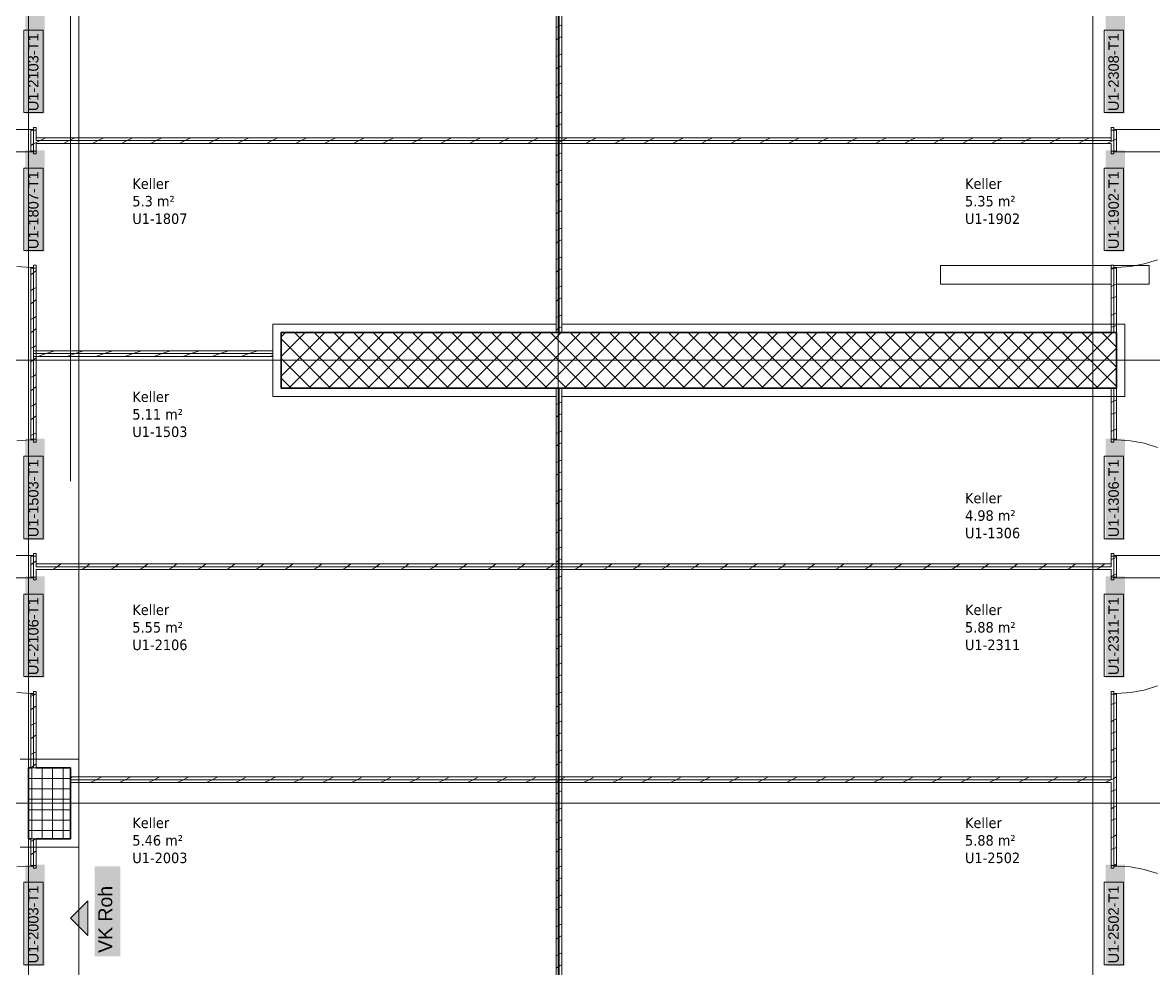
# Model space of a CAD drawing. Extents: x -882 to 613, y -179 to 707.
# Drawn here: x 134.3 to 296.8, y 16 to 151.8 of the extents above; entities that cross this region are included whole.
import ezdxf
from ezdxf.lldxf.tags import DXFTag

# ---------------------------------------------------------------- set-up
doc = ezdxf.new("R2010")
doc.units = 0
doc.layers.get('0').update_dxf_attribs({"lineweight": 13})
for name, color, linetype, lineweight in [('A-____-NOTE-TEXT', 7, 'Continuous', 9), ('A-AREA-____-IDEN', 7, 'Continuous', 5), ('A-DOOR-____-IDEN', 7, 'Continuous', 5), ('A-DOOR-FRAM-MCUT', 7, 'Continuous', 9), ('A-DOOR-OPNG-OTLN', 7, 'Continuous', 9), ('A-FLOR-____-OVHD', 7, 'Strichpunkt - Fein', 9), ('A-WALL-____-MCUT', 7, 'Continuous', 35), ('A-WALL-____-PATT', 7, 'Continuous', 35), ('A-WALL-FNSH-MCUT', 7, 'Continuous', 35), ('M-EQPM-____-OTLN', 7, 'Continuous', 9), ('S-COLS-____-MCUT', 7, 'Continuous', 35), ('S-COLS-____-OTLN', 7, 'Continuous', 9), ('S-GRID-____-OTLN', 7, 'Continuous', 5)]:
    doc.layers.add(name, color=color, linetype=linetype, lineweight=lineweight)
doc.styles.get("Standard").update_dxf_attribs({"font": 'arial.ttf'})
tags = doc.linetypes.add('_Rasterlinie_', pattern=[0.375, 0.2, -0.05, 0.075, -0.05]).pattern_tags.tags
tags[10:11] = [DXFTag(74, 4), DXFTag(75, 0), DXFTag(340, '0'), DXFTag(46, 1.0), DXFTag(50, 0.0), DXFTag(44, 0.0), DXFTag(45, 0.0)]
tags[8:9] = [DXFTag(74, 4), DXFTag(75, 0), DXFTag(340, '0'), DXFTag(46, 1.0), DXFTag(50, 0.0), DXFTag(44, 0.0), DXFTag(45, 0.0)]
tags[6:7] = [DXFTag(74, 4), DXFTag(75, 0), DXFTag(340, '0'), DXFTag(46, 1.0), DXFTag(50, 0.0), DXFTag(44, 0.0), DXFTag(45, 0.0)]
tags[4:5] = [DXFTag(74, 4), DXFTag(75, 0), DXFTag(340, '0'), DXFTag(46, 1.0), DXFTag(50, 0.0), DXFTag(44, 0.0), DXFTag(45, 0.0)]
tags = doc.linetypes.add('Strichpunkt - Fein', pattern=[0.2, 0.1, -0.05, 0, -0.05]).pattern_tags.tags
tags[10:11] = [DXFTag(74, 4), DXFTag(75, 0), DXFTag(340, '0'), DXFTag(46, 1.0), DXFTag(50, 0.0), DXFTag(44, 0.0), DXFTag(45, 0.0)]
tags[8:9] = [DXFTag(74, 4), DXFTag(75, 0), DXFTag(340, '0'), DXFTag(46, 1.0), DXFTag(50, 0.0), DXFTag(44, 0.0), DXFTag(45, 0.0)]
tags[6:7] = [DXFTag(74, 4), DXFTag(75, 0), DXFTag(340, '0'), DXFTag(46, 1.0), DXFTag(50, 0.0), DXFTag(44, 0.0), DXFTag(45, 0.0)]
tags[4:5] = [DXFTag(74, 4), DXFTag(75, 0), DXFTag(340, '0'), DXFTag(46, 1.0), DXFTag(50, 0.0), DXFTag(44, 0.0), DXFTag(45, 0.0)]

# ---------------------------------------------------------------- blocks, each defined once
blk = doc.blocks.new('Referenz-A0UJ2IESXE', base_point=(-902.38, -164.15))
at = {"layer": 'A-____-NOTE-TEXT', "color": 0, "linetype": 'Continuous', "lineweight": 5, "ltscale": 0.13}
for p, q in [((143.69, 25.69), (141.19, 23.19)), ((143.69, 20.69), (143.69, 25.69)), ((141.19, 23.19), (143.69, 20.69))]:
    blk.add_line(p, q, dxfattribs=at)
at = {"layer": 'A-____-NOTE-TEXT', "color": 7, "linetype": 'Continuous', "lineweight": 5, "ltscale": 0.13, "true_color": 0xffffff}
for points in [[(144.7, 17.69), (148.37, 17.69), (144.7, 30.63)], [(148.37, 17.69), (144.7, 30.63), (148.37, 30.63)]]:
    blk.add_solid(points, dxfattribs=at)
at = {"layer": 'A-____-NOTE-TEXT', "color": 0, "linetype": 'Continuous', "lineweight": 5, "ltscale": 0.13}
for points in [[(143.69, 23.19), (141.19, 23.19), (143.69, 25.69)], [(143.69, 20.69), (143.69, 23.19), (141.19, 23.19)], [(143.69, 23.19), (141.19, 23.19), (141.19, 23.19)], [(143.69, 23.19), (143.69, 23.19), (141.19, 23.19)]]:
    blk.add_solid(points, dxfattribs=at)
at = {"layer": 'A-DOOR-____-IDEN', "color": 0, "linetype": 'Continuous', "ltscale": 0.13}
for p, q in [((134.5, 138.85), (134.5, 150.69)), ((134.5, 150.69), (137.28, 150.69)), ((137.28, 150.69), (137.28, 138.85)), ((289.7, 138.85), (289.7, 150.69)), ((289.7, 150.69), (292.48, 150.69)), ((292.48, 150.69), (292.48, 138.85)), ((137.28, 138.85), (134.5, 138.85)), ((292.48, 138.85), (289.7, 138.85)), ((134.5, 119.05), (134.5, 130.89)), ((134.5, 130.89), (137.28, 130.89)), ((137.28, 130.89), (137.28, 119.05)), ((289.7, 119.05), (289.7, 130.89)), ((289.7, 130.89), (292.48, 130.89)), ((292.48, 130.89), (292.48, 119.05)), ((137.28, 119.05), (134.5, 119.05)), ((292.48, 119.05), (289.7, 119.05)), ((134.5, 77.67), (134.5, 89.51)), ((134.5, 89.51), (137.28, 89.51)), ((137.28, 89.51), (137.28, 77.67)), ((289.7, 77.67), (289.7, 89.51)), ((289.7, 89.51), (292.48, 89.51)), ((292.48, 89.51), (292.48, 77.67)), ((137.28, 77.67), (134.5, 77.67)), ((292.48, 77.67), (289.7, 77.67)), ((134.5, 57.87), (134.5, 69.71)), ((134.5, 69.71), (137.28, 69.71)), ((137.28, 69.71), (137.28, 57.87)), ((289.7, 57.87), (289.7, 69.71)), ((289.7, 69.71), (292.48, 69.71)), ((292.48, 69.71), (292.48, 57.87)), ((137.28, 57.87), (134.5, 57.87)), ((292.48, 57.87), (289.7, 57.87)), ((134.5, 16.49), (134.5, 28.33)), ((134.5, 28.33), (137.28, 28.33)), ((137.28, 28.33), (137.28, 16.49)), ((289.7, 16.49), (289.7, 28.33)), ((289.7, 28.33), (292.48, 28.33)), ((292.48, 28.33), (292.48, 16.49)), ((137.28, 16.49), (134.5, 16.49)), ((292.48, 16.49), (289.7, 16.49))]:
    blk.add_line(p, q, dxfattribs=at)
at = {"layer": 'A-DOOR-____-IDEN', "color": 7, "linetype": 'Continuous', "ltscale": 0.13, "true_color": 0xffffff}
for points in [[(134.74, 138.68), (137.5, 138.68), (134.74, 153.22)], [(137.5, 138.68), (134.74, 153.22), (137.5, 153.22)], [(289.94, 138.68), (292.7, 138.68), (289.94, 153.22)], [(292.7, 138.68), (289.94, 153.22), (292.7, 153.22)], [(134.74, 118.88), (137.5, 118.88), (134.74, 133.42)], [(137.5, 118.88), (134.74, 133.42), (137.5, 133.42)], [(289.94, 118.88), (292.7, 118.88), (289.94, 133.42)], [(292.7, 118.88), (289.94, 133.42), (292.7, 133.42)], [(134.74, 77.5), (137.5, 77.5), (134.74, 92.04)], [(137.5, 77.5), (134.74, 92.04), (137.5, 92.04)], [(289.94, 77.5), (292.7, 77.5), (289.94, 92.04)], [(292.7, 77.5), (289.94, 92.04), (292.7, 92.04)], [(134.74, 57.7), (137.5, 57.7), (134.74, 72.24)], [(137.5, 57.7), (134.74, 72.24), (137.5, 72.24)], [(289.94, 57.7), (292.7, 57.7), (289.94, 72.24)], [(292.7, 57.7), (289.94, 72.24), (292.7, 72.24)], [(134.74, 16.32), (137.5, 16.32), (134.74, 30.86)], [(137.5, 16.32), (134.74, 30.86), (137.5, 30.86)], [(289.94, 16.32), (292.7, 16.32), (289.94, 30.86)], [(292.7, 16.32), (289.94, 30.86), (292.7, 30.86)]]:
    blk.add_solid(points, dxfattribs=at)
at = {"layer": 'A-DOOR-FRAM-MCUT', "color": 0, "linetype": 'Continuous', "ltscale": 0.13}
for p, q in [((135.89, 136.73), (136.29, 136.73)), ((135.89, 136.43), (135.89, 136.73)), ((136.29, 136.73), (136.29, 136.33)), ((291.09, 136.73), (290.69, 136.73)), ((290.69, 136.73), (290.69, 136.33)), ((291.09, 136.43), (291.09, 136.73)), ((135.49, 136.43), (135.89, 136.43)), ((135.49, 136.33), (135.49, 136.43)), ((136.29, 136.33), (135.49, 136.33)), ((290.69, 136.33), (291.49, 136.33)), ((291.49, 136.43), (291.09, 136.43)), ((291.49, 136.33), (291.49, 136.43)), ((135.49, 133.33), (135.49, 133.23)), ((136.29, 133.33), (135.49, 133.33)), ((135.49, 133.23), (135.89, 133.23)), ((135.89, 133.23), (135.89, 132.93)), ((136.29, 132.93), (136.29, 133.33)), ((290.69, 133.33), (291.49, 133.33)), ((290.69, 132.93), (290.69, 133.33)), ((291.09, 133.23), (291.09, 132.93)), ((291.49, 133.23), (291.09, 133.23)), ((291.49, 133.33), (291.49, 133.23)), ((135.89, 132.93), (136.29, 132.93)), ((291.09, 132.93), (290.69, 132.93)), ((135.49, 116.63), (135.49, 116.53)), ((135.89, 116.63), (135.49, 116.63)), ((135.49, 116.53), (136.29, 116.53)), ((136.29, 116.93), (135.89, 116.93)), ((135.89, 116.93), (135.89, 116.63)), ((136.29, 116.53), (136.29, 116.93)), ((290.69, 116.93), (291.09, 116.93)), ((290.69, 116.53), (290.69, 116.93)), ((291.49, 116.53), (290.69, 116.53)), ((291.09, 116.93), (291.09, 116.63)), ((291.09, 116.63), (291.49, 116.63)), ((291.49, 116.63), (291.49, 116.53)), ((135.49, 91.95), (136.29, 91.95)), ((135.49, 91.85), (135.49, 91.95)), ((135.89, 91.85), (135.49, 91.85)), ((135.89, 91.55), (135.89, 91.85)), ((136.29, 91.55), (135.89, 91.55)), ((136.29, 91.95), (136.29, 91.55)), ((291.49, 91.95), (290.69, 91.95)), ((290.69, 91.95), (290.69, 91.55)), ((290.69, 91.55), (291.09, 91.55)), ((291.09, 91.55), (291.09, 91.85)), ((291.09, 91.85), (291.49, 91.85)), ((291.49, 91.85), (291.49, 91.95)), ((135.49, 75.25), (135.89, 75.25)), ((135.49, 75.15), (135.49, 75.25)), ((136.29, 75.15), (135.49, 75.15)), ((135.89, 75.55), (136.29, 75.55)), ((135.89, 75.25), (135.89, 75.55)), ((136.29, 75.55), (136.29, 75.15)), ((291.09, 75.55), (290.69, 75.55)), ((290.69, 75.55), (290.69, 75.15)), ((290.69, 75.15), (291.49, 75.15)), ((291.09, 75.25), (291.09, 75.55)), ((291.49, 75.25), (291.09, 75.25)), ((291.49, 75.15), (291.49, 75.25)), ((135.49, 72.15), (135.49, 72.05)), ((136.29, 72.15), (135.49, 72.15)), ((135.49, 72.05), (135.89, 72.05)), ((135.89, 72.05), (135.89, 71.75)), ((135.89, 71.75), (136.29, 71.75)), ((136.29, 71.75), (136.29, 72.15)), ((290.69, 72.15), (291.49, 72.15)), ((290.69, 71.75), (290.69, 72.15)), ((291.09, 71.75), (290.69, 71.75)), ((291.09, 72.05), (291.09, 71.75)), ((291.49, 72.05), (291.09, 72.05)), ((291.49, 72.15), (291.49, 72.05)), ((135.49, 55.45), (135.49, 55.35)), ((135.89, 55.45), (135.49, 55.45)), ((135.49, 55.35), (136.29, 55.35)), ((136.29, 55.75), (135.89, 55.75)), ((135.89, 55.75), (135.89, 55.45)), ((136.29, 55.35), (136.29, 55.75)), ((290.69, 55.75), (291.09, 55.75)), ((290.69, 55.35), (290.69, 55.75)), ((291.49, 55.35), (290.69, 55.35)), ((291.09, 55.75), (291.09, 55.45)), ((291.09, 55.45), (291.49, 55.45)), ((291.49, 55.45), (291.49, 55.35)), ((135.49, 30.76), (136.29, 30.76)), ((135.49, 30.66), (135.49, 30.76)), ((135.89, 30.66), (135.49, 30.66)), ((135.89, 30.36), (135.89, 30.66)), ((136.29, 30.36), (135.89, 30.36)), ((136.29, 30.76), (136.29, 30.36)), ((291.49, 30.76), (290.69, 30.76)), ((290.69, 30.76), (290.69, 30.36)), ((290.69, 30.36), (291.09, 30.36)), ((291.09, 30.36), (291.09, 30.66)), ((291.09, 30.66), (291.49, 30.66)), ((291.49, 30.66), (291.49, 30.76))]:
    blk.add_line(p, q, dxfattribs=at)
at = {"layer": 'A-DOOR-OPNG-OTLN', "color": 0, "linetype": 'Continuous', "ltscale": 0.13}
for p, q in [((135.49, 136.43), (118.89, 136.43)), ((291.49, 136.43), (308.09, 136.43)), ((135.49, 133.23), (118.89, 133.23)), ((291.49, 133.23), (308.09, 133.23)), ((293.49, 116.75), (295.46, 117.11)), ((295.46, 117.11), (297.37, 117.71)), ((133.49, 116.75), (135.49, 116.63)), ((291.49, 116.63), (293.49, 116.75)), ((135.49, 91.85), (133.49, 91.73)), ((293.49, 91.73), (291.49, 91.85)), ((295.46, 91.36), (293.49, 91.73)), ((297.37, 90.77), (295.46, 91.36)), ((135.49, 75.25), (118.89, 75.25)), ((291.49, 75.25), (308.09, 75.25)), ((135.49, 72.05), (118.89, 72.05)), ((291.49, 72.05), (308.09, 72.05)), ((133.49, 55.57), (135.49, 55.45)), ((291.49, 55.45), (293.49, 55.57)), ((293.49, 55.57), (295.46, 55.93)), ((295.46, 55.93), (297.37, 56.53)), ((135.49, 30.66), (133.49, 30.54)), ((293.49, 30.54), (291.49, 30.66)), ((295.46, 30.18), (293.49, 30.54)), ((297.37, 29.59), (295.46, 30.18))]:
    blk.add_line(p, q, dxfattribs=at)
at = {"layer": 'A-FLOR-____-OVHD', "color": 0, "linetype": 'Strichpunkt - Fein', "ltscale": 0.13}
for p, q in [((141.19, 85.94), (141.19, 421.39)), ((142.39, 402.49), (142.39, -77.61)), ((210.99, 108.49), (170.29, 108.49)), ((170.29, 108.49), (170.29, 98.09)), ((292.69, 108.49), (211.79, 108.49)), ((292.69, 98.09), (292.69, 108.49)), ((170.29, 98.09), (210.99, 98.09)), ((211.79, 98.09), (292.69, 98.09)), ((142.39, 45.99), (133.99, 45.99)), ((142.39, 33.39), (142.39, 45.99)), ((133.99, 33.39), (142.39, 33.39))]:
    blk.add_line(p, q, dxfattribs=at)
at = {"layer": 'A-WALL-____-MCUT', "color": 0, "linetype": 'Continuous', "lineweight": 9, "ltscale": 0.13}
for p, q in [((211.39, 107.29), (211.39, 256.89)), ((135.89, 133.33), (135.89, 136.33)), ((136.29, 135.23), (136.29, 134.83)), ((290.69, 134.83), (290.69, 135.23)), ((291.09, 133.33), (291.09, 136.33)), ((290.69, 134.83), (136.29, 134.83)), ((135.89, 91.95), (135.89, 116.53)), ((291.09, 107.29), (291.09, 116.53)), ((170.29, 104.24), (135.89, 104.24)), ((211.39, -78.81), (211.39, 99.29)), ((291.09, 91.95), (291.09, 99.29)), ((135.89, 72.15), (135.89, 75.15)), ((291.09, 72.15), (291.09, 75.15)), ((136.29, 74.05), (136.29, 73.65)), ((290.69, 73.65), (136.29, 73.65)), ((290.69, 73.65), (290.69, 74.05)), ((135.89, 44.79), (135.89, 55.35)), ((291.09, 30.76), (291.09, 55.35)), ((135.49, 44.79), (136.29, 44.79)), ((290.69, 43.06), (141.19, 43.06)), ((290.69, 43.06), (290.69, 43.46)), ((136.29, 34.59), (135.49, 34.59)), ((135.89, 30.76), (135.89, 34.59))]:
    blk.add_line(p, q, dxfattribs=at)
at = {"layer": 'A-WALL-____-MCUT', "color": 0, "linetype": 'Continuous', "ltscale": 0.35}
for p, q in [((291.49, 107.29), (171.49, 107.29)), ((171.49, 107.29), (171.49, 99.29)), ((291.49, 99.29), (291.49, 107.29)), ((171.49, 99.29), (291.49, 99.29))]:
    blk.add_line(p, q, dxfattribs=at)
at = {"layer": 'A-WALL-____-PATT', "color": 0, "linetype": 'Continuous', "lineweight": 9, "ltscale": 0.13}
for p, q in [((211.39, 151.27), (210.99, 151.07)), ((211.79, 151.47), (211.39, 151.27)), ((211.39, 149.58), (210.99, 149.28)), ((211.47, 149.64), (211.39, 149.58)), ((211.79, 149.75), (211.51, 149.65)), ((211.39, 147.1), (210.99, 146.9)), ((211.79, 147.3), (211.39, 147.1)), ((211.39, 145.41), (210.99, 145.11)), ((211.47, 145.47), (211.39, 145.41)), ((211.79, 145.58), (211.51, 145.49)), ((211.79, 143.14), (211.39, 142.94)), ((211.39, 142.94), (210.99, 142.74)), ((211.79, 141.42), (211.51, 141.32)), ((211.39, 141.25), (210.99, 140.95)), ((211.47, 141.31), (211.39, 141.25)), ((211.39, 138.77), (210.99, 138.57)), ((211.79, 138.97), (211.39, 138.77)), ((211.39, 137.08), (210.99, 136.78)), ((211.47, 137.14), (211.39, 137.08)), ((211.79, 137.25), (211.51, 137.16)), ((137.66, 135.23), (136.86, 134.83)), ((141.82, 135.23), (141.02, 134.83)), ((145.99, 135.23), (145.19, 134.83)), ((150.15, 135.23), (149.35, 134.83)), ((154.32, 135.23), (153.52, 134.83)), ((158.48, 135.23), (157.68, 134.83)), ((162.65, 135.23), (161.85, 134.83)), ((166.81, 135.23), (166.01, 134.83)), ((170.98, 135.23), (170.18, 134.83)), ((175.14, 135.23), (174.34, 134.83)), ((179.31, 135.23), (178.51, 134.83)), ((183.47, 135.23), (182.67, 134.83)), ((187.64, 135.23), (186.84, 134.83)), ((191.8, 135.23), (191, 134.83)), ((195.97, 135.23), (195.17, 134.83)), ((200.13, 135.23), (199.33, 134.83)), ((204.3, 135.23), (203.5, 134.83)), ((208.46, 135.23), (207.66, 134.83)), ((212.63, 135.23), (211.83, 134.83)), ((216.79, 135.23), (215.99, 134.83)), ((220.96, 135.23), (220.16, 134.83)), ((225.12, 135.23), (224.32, 134.83)), ((229.29, 135.23), (228.49, 134.83)), ((233.45, 135.23), (232.65, 134.83)), ((237.62, 135.23), (236.82, 134.83)), ((241.78, 135.23), (240.98, 134.83)), ((245.95, 135.23), (245.15, 134.83)), ((250.11, 135.23), (249.31, 134.83)), ((254.28, 135.23), (253.48, 134.83)), ((258.44, 135.23), (257.64, 134.83)), ((262.61, 135.23), (261.81, 134.83)), ((266.77, 135.23), (265.97, 134.83)), ((270.94, 135.23), (270.14, 134.83)), ((275.1, 135.23), (274.3, 134.83)), ((279.27, 135.23), (278.47, 134.83)), ((283.43, 135.23), (282.63, 134.83)), ((287.6, 135.23), (286.8, 134.83)), ((291.09, 134.89), (290.69, 134.69)), ((291.49, 135.09), (291.09, 134.89)), ((135.89, 134.34), (135.49, 134.14)), ((136.29, 134.54), (135.89, 134.34)), ((136.86, 134.83), (136.29, 134.54)), ((141.02, 134.83), (140.22, 134.43)), ((145.19, 134.83), (144.39, 134.43)), ((149.35, 134.83), (148.55, 134.43)), ((153.52, 134.83), (152.72, 134.43)), ((157.68, 134.83), (156.88, 134.43)), ((161.85, 134.83), (161.05, 134.43)), ((166.01, 134.83), (165.21, 134.43)), ((170.18, 134.83), (169.38, 134.43)), ((174.34, 134.83), (173.54, 134.43)), ((178.51, 134.83), (177.71, 134.43)), ((182.67, 134.83), (181.87, 134.43)), ((186.84, 134.83), (186.04, 134.43)), ((191, 134.83), (190.2, 134.43)), ((195.17, 134.83), (194.37, 134.43)), ((199.33, 134.83), (198.53, 134.43)), ((203.5, 134.83), (202.7, 134.43)), ((207.66, 134.83), (206.86, 134.43)), ((211.03, 134.43), (210.99, 134.41)), ((211.83, 134.83), (211.03, 134.43)), ((215.99, 134.83), (215.19, 134.43)), ((220.16, 134.83), (219.36, 134.43)), ((224.32, 134.83), (223.52, 134.43)), ((228.49, 134.83), (227.69, 134.43)), ((232.65, 134.83), (231.85, 134.43)), ((236.82, 134.83), (236.02, 134.43)), ((240.98, 134.83), (240.18, 134.43)), ((245.15, 134.83), (244.35, 134.43)), ((249.31, 134.83), (248.51, 134.43)), ((253.48, 134.83), (252.68, 134.43)), ((257.64, 134.83), (256.84, 134.43)), ((261.81, 134.83), (261.01, 134.43)), ((265.97, 134.83), (265.17, 134.43)), ((270.14, 134.83), (269.34, 134.43)), ((274.3, 134.83), (273.5, 134.43)), ((278.47, 134.83), (277.67, 134.43)), ((282.63, 134.83), (281.83, 134.43)), ((286.8, 134.83), (286, 134.43)), ((290.69, 134.69), (290.16, 134.43)), ((211.39, 132.92), (210.99, 132.62)), ((211.47, 132.98), (211.39, 132.92)), ((211.79, 133.09), (211.51, 132.99)), ((211.39, 130.44), (210.99, 130.24)), ((211.79, 130.64), (211.39, 130.44)), ((211.39, 128.75), (210.99, 128.45)), ((211.47, 128.81), (211.39, 128.75)), ((211.79, 128.92), (211.51, 128.83)), ((211.39, 126.28), (210.99, 126.08)), ((211.79, 126.48), (211.39, 126.28)), ((211.39, 124.59), (210.99, 124.29)), ((211.47, 124.65), (211.39, 124.59)), ((211.79, 124.76), (211.51, 124.67)), ((211.39, 122.11), (210.99, 121.91)), ((211.79, 122.31), (211.39, 122.11)), ((211.39, 120.42), (210.99, 120.12)), ((211.47, 120.48), (211.39, 120.42)), ((211.79, 120.59), (211.51, 120.5)), ((211.39, 117.95), (210.99, 117.75)), ((211.79, 118.15), (211.39, 117.95)), ((135.89, 115.86), (135.49, 115.56)), ((136.29, 116.16), (135.89, 115.86)), ((211.39, 116.26), (210.99, 115.96)), ((211.47, 116.32), (211.39, 116.26)), ((211.79, 116.43), (211.51, 116.34)), ((291.09, 116.48), (290.69, 116.35)), ((291.22, 116.53), (291.09, 116.48)), ((136.29, 113.72), (135.89, 113.52)), ((211.39, 113.78), (210.99, 113.58)), ((211.79, 113.98), (211.39, 113.78)), ((291.09, 114.07), (290.69, 113.87)), ((291.49, 114.27), (291.09, 114.07)), ((135.89, 113.52), (135.49, 113.32)), ((211.39, 112.09), (210.99, 111.79)), ((211.47, 112.16), (211.39, 112.09)), ((211.79, 112.26), (211.51, 112.17)), ((291.09, 112.32), (290.69, 112.19)), ((291.49, 112.45), (291.09, 112.32)), ((135.89, 111.69), (135.49, 111.39)), ((136.29, 111.99), (135.89, 111.69)), ((135.89, 109.35), (135.49, 109.15)), ((136.29, 109.55), (135.89, 109.35)), ((211.39, 109.62), (210.99, 109.42)), ((211.79, 109.82), (211.39, 109.62)), ((291.09, 109.9), (290.69, 109.7)), ((291.49, 110.1), (291.09, 109.9)), ((135.89, 107.53), (135.49, 107.23)), ((136.29, 107.83), (135.89, 107.53)), ((171.49, 106.66), (172.12, 107.29)), ((171.49, 103.83), (174.94, 107.29)), ((171.49, 101.01), (177.77, 107.29)), ((172.6, 99.29), (180.6, 107.29)), ((181.38, 99.29), (173.38, 107.29)), ((175.43, 99.29), (183.43, 107.29)), ((184.21, 99.29), (176.21, 107.29)), ((178.26, 99.29), (186.26, 107.29)), ((187.04, 99.29), (179.04, 107.29)), ((181.09, 99.29), (189.09, 107.29)), ((189.87, 99.29), (181.87, 107.29)), ((183.92, 99.29), (191.92, 107.29)), ((192.7, 99.29), (184.7, 107.29)), ((186.74, 99.29), (194.74, 107.29)), ((195.52, 99.29), (187.52, 107.29)), ((189.57, 99.29), (197.57, 107.29)), ((198.35, 99.29), (190.35, 107.29)), ((192.4, 99.29), (200.4, 107.29)), ((201.18, 99.29), (193.18, 107.29)), ((195.23, 99.29), (203.23, 107.29)), ((204.01, 99.29), (196.01, 107.29)), ((198.06, 99.29), (206.06, 107.29)), ((206.84, 99.29), (198.84, 107.29)), ((200.89, 99.29), (208.89, 107.29)), ((209.67, 99.29), (201.67, 107.29)), ((203.71, 99.29), (211.71, 107.29)), ((212.49, 99.29), (204.49, 107.29)), ((206.54, 99.29), (214.54, 107.29)), ((215.32, 99.29), (207.32, 107.29)), ((209.37, 99.29), (217.37, 107.29)), ((218.15, 99.29), (210.15, 107.29)), ((211.39, 107.93), (210.99, 107.63)), ((211.48, 107.99), (211.39, 107.93)), ((211.79, 108.1), (211.51, 108.01)), ((212.2, 99.29), (220.2, 107.29)), ((220.98, 99.29), (212.98, 107.29)), ((215.03, 99.29), (223.03, 107.29)), ((223.81, 99.29), (215.81, 107.29)), ((217.86, 99.29), (225.86, 107.29)), ((226.64, 99.29), (218.64, 107.29)), ((220.69, 99.29), (228.69, 107.29)), ((229.47, 99.29), (221.47, 107.29)), ((223.51, 99.29), (231.51, 107.29)), ((232.29, 99.29), (224.29, 107.29)), ((226.34, 99.29), (234.34, 107.29)), ((235.12, 99.29), (227.12, 107.29)), ((229.17, 99.29), (237.17, 107.29)), ((237.95, 99.29), (229.95, 107.29)), ((232, 99.29), (240, 107.29)), ((240.78, 99.29), (232.78, 107.29)), ((234.83, 99.29), (242.83, 107.29)), ((243.61, 99.29), (235.61, 107.29)), ((237.66, 99.29), (245.66, 107.29)), ((246.44, 99.29), (238.44, 107.29)), ((240.48, 99.29), (248.48, 107.29)), ((249.26, 99.29), (241.26, 107.29)), ((243.31, 99.29), (251.31, 107.29)), ((252.09, 99.29), (244.09, 107.29)), ((246.14, 99.29), (254.14, 107.29)), ((254.92, 99.29), (246.92, 107.29)), ((248.97, 99.29), (256.97, 107.29)), ((257.75, 99.29), (249.75, 107.29)), ((251.8, 99.29), (259.8, 107.29)), ((260.58, 99.29), (252.58, 107.29)), ((254.63, 99.29), (262.63, 107.29)), ((263.41, 99.29), (255.41, 107.29)), ((257.45, 99.29), (265.45, 107.29)), ((266.23, 99.29), (258.23, 107.29)), ((260.28, 99.29), (268.28, 107.29)), ((269.06, 99.29), (261.06, 107.29)), ((263.11, 99.29), (271.11, 107.29)), ((271.89, 99.29), (263.89, 107.29)), ((265.94, 99.29), (273.94, 107.29)), ((274.72, 99.29), (266.72, 107.29)), ((268.77, 99.29), (276.77, 107.29)), ((277.55, 99.29), (269.55, 107.29)), ((271.6, 99.29), (279.6, 107.29)), ((280.38, 99.29), (272.38, 107.29)), ((274.43, 99.29), (282.43, 107.29)), ((283.21, 99.29), (275.21, 107.29)), ((277.25, 99.29), (285.25, 107.29)), ((286.03, 99.29), (278.03, 107.29)), ((280.08, 99.29), (288.08, 107.29)), ((288.86, 99.29), (280.86, 107.29)), ((282.91, 99.29), (290.91, 107.29)), ((291.49, 99.5), (283.69, 107.29)), ((291.49, 102.32), (286.52, 107.29)), ((291.49, 105.15), (289.35, 107.29)), ((291.09, 108.15), (290.69, 108.02)), ((291.49, 108.29), (291.09, 108.15)), ((178.55, 99.29), (171.49, 106.36)), ((135.89, 105.19), (135.49, 104.99)), ((136.29, 105.39), (135.89, 105.19)), ((137.74, 104.24), (136.54, 103.84)), ((138.94, 104.64), (137.74, 104.24)), ((141.9, 104.24), (140.71, 103.84)), ((143.1, 104.64), (141.9, 104.24)), ((146.07, 104.24), (144.87, 103.84)), ((147.27, 104.64), (146.07, 104.24)), ((150.23, 104.24), (149.04, 103.84)), ((151.43, 104.64), (150.23, 104.24)), ((154.39, 104.24), (153.2, 103.84)), ((155.59, 104.64), (154.39, 104.24)), ((158.56, 104.24), (157.37, 103.84)), ((159.76, 104.64), (158.56, 104.24)), ((162.72, 104.24), (161.53, 103.84)), ((163.92, 104.64), (162.72, 104.24)), ((166.89, 104.24), (165.7, 103.84)), ((168.09, 104.64), (166.89, 104.24)), ((170.29, 103.98), (169.86, 103.84)), ((285.74, 99.29), (291.49, 105.04)), ((135.89, 103.36), (135.49, 103.06)), ((136.29, 103.66), (135.89, 103.36)), ((175.73, 99.29), (171.49, 103.53)), ((135.89, 101.02), (135.49, 100.82)), ((136.29, 101.22), (135.89, 101.02)), ((288.57, 99.29), (291.49, 102.21)), ((135.89, 99.2), (135.49, 98.9)), ((136.29, 99.5), (135.89, 99.2)), ((172.9, 99.29), (171.49, 100.7)), ((291.4, 99.29), (291.49, 99.38)), ((291.49, 97.61), (291.09, 97.41)), ((135.89, 96.86), (135.49, 96.66)), ((136.29, 97.06), (135.89, 96.86)), ((211.39, 97.12), (210.99, 96.92)), ((211.79, 97.32), (211.39, 97.12)), ((291.09, 97.41), (290.69, 97.21)), ((135.89, 95.03), (135.49, 94.73)), ((136.29, 95.33), (135.89, 95.03)), ((211.39, 95.43), (210.99, 95.13)), ((211.48, 95.5), (211.39, 95.43)), ((211.79, 95.6), (211.51, 95.51)), ((291.09, 95.66), (290.69, 95.53)), ((291.49, 95.79), (291.09, 95.66)), ((135.89, 92.69), (135.49, 92.49)), ((136.29, 92.89), (135.89, 92.69)), ((211.39, 92.96), (210.99, 92.76)), ((211.79, 93.16), (211.39, 92.96)), ((291.09, 93.24), (290.69, 93.04)), ((291.49, 93.44), (291.09, 93.24)), ((211.39, 91.27), (210.99, 90.97)), ((211.48, 91.33), (211.39, 91.27)), ((211.79, 91.44), (211.51, 91.35)), ((211.39, 88.79), (210.99, 88.59)), ((211.79, 88.99), (211.39, 88.79)), ((211.39, 87.1), (210.99, 86.8)), ((211.48, 87.17), (211.39, 87.1)), ((211.79, 87.27), (211.52, 87.18)), ((211.39, 84.63), (210.99, 84.43)), ((211.79, 84.83), (211.39, 84.63)), ((211.39, 82.94), (210.99, 82.64)), ((211.48, 83), (211.39, 82.94)), ((211.79, 83.11), (211.52, 83.02)), ((211.39, 80.46), (210.99, 80.26)), ((211.79, 80.66), (211.39, 80.46)), ((211.39, 78.77), (210.99, 78.47)), ((211.48, 78.84), (211.39, 78.77)), ((211.79, 78.94), (211.52, 78.85)), ((211.79, 76.5), (211.39, 76.3)), ((211.39, 76.3), (210.99, 76.1)), ((211.79, 74.78), (211.52, 74.69)), ((291.09, 74.84), (290.69, 74.7)), ((291.49, 74.97), (291.09, 74.84)), ((135.89, 74.21), (135.49, 73.91)), ((136.29, 74.51), (135.89, 74.21)), ((139.08, 73.47), (138.64, 73.25)), ((139.3, 73.65), (139, 73.42)), ((139.84, 74.05), (139.3, 73.65)), ((143.25, 73.47), (142.81, 73.25)), ((143.47, 73.65), (143.17, 73.42)), ((144, 74.05), (143.47, 73.65)), ((147.41, 73.47), (146.97, 73.25)), ((147.63, 73.65), (147.33, 73.42)), ((148.17, 74.05), (147.63, 73.65)), ((151.58, 73.47), (151.14, 73.25)), ((151.8, 73.65), (151.5, 73.42)), ((152.33, 74.05), (151.8, 73.65)), ((155.74, 73.47), (155.3, 73.25)), ((155.96, 73.65), (155.66, 73.42)), ((156.5, 74.05), (155.96, 73.65)), ((159.91, 73.47), (159.47, 73.25)), ((160.13, 73.65), (159.83, 73.42)), ((160.66, 74.05), (160.13, 73.65)), ((164.07, 73.47), (163.63, 73.25)), ((164.29, 73.65), (163.99, 73.42)), ((164.83, 74.05), (164.29, 73.65)), ((168.24, 73.47), (167.8, 73.25)), ((168.46, 73.65), (168.16, 73.42)), ((168.99, 74.05), (168.46, 73.65)), ((172.4, 73.47), (171.96, 73.25)), ((172.62, 73.65), (172.33, 73.42)), ((173.16, 74.05), (172.62, 73.65)), ((176.57, 73.47), (176.13, 73.25)), ((176.79, 73.65), (176.49, 73.42)), ((177.32, 74.05), (176.79, 73.65)), ((180.73, 73.47), (180.29, 73.25)), ((180.95, 73.65), (180.66, 73.42)), ((181.49, 74.05), (180.95, 73.65)), ((184.9, 73.47), (184.46, 73.25)), ((185.12, 73.65), (184.82, 73.42)), ((185.65, 74.05), (185.12, 73.65)), ((189.06, 73.47), (188.62, 73.25)), ((189.28, 73.65), (188.99, 73.42)), ((189.82, 74.05), (189.28, 73.65)), ((193.23, 73.47), (192.79, 73.25)), ((193.45, 73.65), (193.15, 73.42)), ((193.98, 74.05), (193.45, 73.65)), ((197.39, 73.47), (196.95, 73.25)), ((197.61, 73.65), (197.32, 73.42)), ((198.15, 74.05), (197.61, 73.65)), ((201.56, 73.47), (201.12, 73.25)), ((201.78, 73.65), (201.48, 73.42)), ((202.31, 74.05), (201.78, 73.65)), ((205.72, 73.47), (205.28, 73.25)), ((205.94, 73.65), (205.65, 73.42)), ((206.48, 74.05), (205.94, 73.65)), ((209.89, 73.47), (209.45, 73.25)), ((210.11, 73.65), (209.81, 73.42)), ((210.64, 74.05), (210.11, 73.65)), ((211.39, 74.61), (210.99, 74.31)), ((211.48, 74.67), (211.39, 74.61)), ((214.05, 73.47), (213.61, 73.25)), ((214.27, 73.65), (213.98, 73.42)), ((214.81, 74.05), (214.27, 73.65)), ((218.22, 73.47), (217.78, 73.25)), ((218.44, 73.65), (218.14, 73.42)), ((218.97, 74.05), (218.44, 73.65)), ((222.38, 73.47), (221.94, 73.25)), ((222.6, 73.65), (222.31, 73.43)), ((223.14, 74.05), (222.6, 73.65)), ((226.55, 73.47), (226.11, 73.25)), ((226.77, 73.65), (226.47, 73.43)), ((227.3, 74.05), (226.77, 73.65)), ((230.71, 73.47), (230.27, 73.25)), ((230.93, 73.65), (230.64, 73.43)), ((231.47, 74.05), (230.93, 73.65)), ((234.88, 73.47), (234.44, 73.25)), ((235.1, 73.65), (234.81, 73.43)), ((235.63, 74.05), (235.1, 73.65)), ((239.04, 73.47), (238.6, 73.25)), ((239.26, 73.65), (238.97, 73.43)), ((239.8, 74.05), (239.26, 73.65)), ((243.21, 73.47), (242.77, 73.25)), ((243.43, 73.65), (243.14, 73.43)), ((243.96, 74.05), (243.43, 73.65)), ((247.37, 73.47), (246.93, 73.25)), ((247.59, 73.65), (247.3, 73.43)), ((248.13, 74.05), (247.59, 73.65)), ((251.53, 73.47), (251.09, 73.25)), ((251.76, 73.65), (251.47, 73.43)), ((252.29, 74.05), (251.76, 73.65)), ((255.7, 73.47), (255.26, 73.25)), ((255.92, 73.65), (255.63, 73.43)), ((256.46, 74.05), (255.92, 73.65)), ((259.86, 73.47), (259.42, 73.25)), ((260.09, 73.65), (259.8, 73.43)), ((260.62, 74.05), (260.09, 73.65)), ((264.03, 73.47), (263.59, 73.25)), ((264.25, 73.65), (263.96, 73.43)), ((264.79, 74.05), (264.25, 73.65)), ((268.19, 73.47), (267.75, 73.25)), ((268.42, 73.65), (268.13, 73.43)), ((268.95, 74.05), (268.42, 73.65)), ((272.36, 73.47), (271.92, 73.25)), ((272.58, 73.65), (272.29, 73.43)), ((273.12, 74.05), (272.58, 73.65)), ((276.52, 73.47), (276.08, 73.25)), ((276.75, 73.65), (276.46, 73.43)), ((277.28, 74.05), (276.75, 73.65)), ((280.69, 73.47), (280.25, 73.25)), ((280.91, 73.65), (280.62, 73.43)), ((281.45, 74.05), (280.91, 73.65)), ((284.85, 73.47), (284.41, 73.25)), ((285.08, 73.65), (284.79, 73.43)), ((285.61, 74.05), (285.08, 73.65)), ((289.02, 73.47), (288.58, 73.25)), ((289.24, 73.65), (288.95, 73.43)), ((289.78, 74.05), (289.24, 73.65)), ((211.39, 72.14), (210.99, 71.94)), ((211.79, 72.34), (211.39, 72.14)), ((291.09, 72.42), (290.69, 72.22)), ((291.49, 72.62), (291.09, 72.42)), ((211.39, 70.44), (210.99, 70.14)), ((211.48, 70.51), (211.39, 70.44)), ((211.79, 70.62), (211.52, 70.52)), ((211.39, 67.97), (210.99, 67.77)), ((211.79, 68.17), (211.39, 67.97)), ((211.39, 66.28), (210.99, 65.98)), ((211.48, 66.34), (211.39, 66.28)), ((211.79, 66.45), (211.52, 66.36)), ((211.39, 63.81), (210.99, 63.61)), ((211.79, 64.01), (211.39, 63.81)), ((211.39, 62.11), (210.99, 61.81)), ((211.48, 62.18), (211.39, 62.11)), ((211.79, 62.29), (211.52, 62.2)), ((211.39, 59.64), (210.99, 59.44)), ((211.79, 59.84), (211.39, 59.64)), ((211.39, 57.95), (210.99, 57.65)), ((211.48, 58.02), (211.39, 57.95)), ((211.79, 58.12), (211.52, 58.03)), ((136.16, 55.35), (135.89, 55.21)), ((211.39, 55.48), (210.99, 55.28)), ((211.79, 55.68), (211.39, 55.48)), ((135.89, 55.21), (135.49, 55.01)), ((136.29, 53.68), (135.89, 53.38)), ((211.39, 53.78), (210.99, 53.48)), ((211.48, 53.85), (211.39, 53.78)), ((211.79, 53.96), (211.52, 53.87)), ((291.09, 54.01), (290.69, 53.88)), ((291.49, 54.15), (291.09, 54.01)), ((135.89, 53.38), (135.49, 53.08)), ((135.89, 51.04), (135.49, 50.84)), ((136.29, 51.24), (135.89, 51.04)), ((211.39, 51.31), (210.99, 51.11)), ((211.79, 51.51), (211.39, 51.31)), ((291.09, 51.59), (290.69, 51.39)), ((291.49, 51.79), (291.09, 51.59)), ((135.89, 49.22), (135.49, 48.92)), ((136.29, 49.52), (135.89, 49.22)), ((211.39, 49.62), (210.99, 49.32)), ((211.48, 49.69), (211.39, 49.62)), ((211.79, 49.79), (211.52, 49.7)), ((291.09, 49.85), (290.69, 49.72)), ((291.49, 49.98), (291.09, 49.85)), ((211.39, 47.15), (210.99, 46.95)), ((211.79, 47.35), (211.39, 47.15)), ((291.09, 47.43), (290.69, 47.23)), ((291.49, 47.63), (291.09, 47.43)), ((135.89, 46.88), (135.49, 46.68)), ((136.29, 47.08), (135.89, 46.88)), ((211.48, 45.52), (211.39, 45.45)), ((211.79, 45.63), (211.52, 45.54)), ((291.09, 45.68), (290.69, 45.55)), ((291.49, 45.82), (291.09, 45.68)), ((135.89, 45.05), (135.54, 44.79)), ((136.29, 45.35), (135.89, 45.05)), ((211.39, 45.45), (210.99, 45.15)), ((141.53, 43.46), (141.19, 43.28)), ((144.9, 43.06), (144.1, 42.66)), ((145.7, 43.46), (144.9, 43.06)), ((149.06, 43.06), (148.26, 42.66)), ((149.86, 43.46), (149.06, 43.06)), ((153.23, 43.06), (152.43, 42.66)), ((154.03, 43.46), (153.23, 43.06)), ((157.39, 43.06), (156.59, 42.66)), ((158.19, 43.46), (157.39, 43.06)), ((161.56, 43.06), (160.76, 42.66)), ((162.36, 43.46), (161.56, 43.06)), ((165.72, 43.06), (164.92, 42.66)), ((166.52, 43.46), (165.72, 43.06)), ((169.89, 43.06), (169.09, 42.66)), ((170.69, 43.46), (169.89, 43.06)), ((174.05, 43.06), (173.25, 42.66)), ((174.85, 43.46), (174.05, 43.06)), ((178.22, 43.06), (177.42, 42.66)), ((179.02, 43.46), (178.22, 43.06)), ((182.38, 43.06), (181.58, 42.66)), ((183.18, 43.46), (182.38, 43.06)), ((186.55, 43.06), (185.75, 42.66)), ((187.35, 43.46), (186.55, 43.06)), ((190.71, 43.06), (189.91, 42.66)), ((191.51, 43.46), (190.71, 43.06)), ((194.88, 43.06), (194.08, 42.66)), ((195.68, 43.46), (194.88, 43.06)), ((199.04, 43.06), (198.24, 42.66)), ((199.84, 43.46), (199.04, 43.06)), ((203.21, 43.06), (202.41, 42.66)), ((204.01, 43.46), (203.21, 43.06)), ((207.37, 43.06), (206.57, 42.66)), ((208.17, 43.46), (207.37, 43.06)), ((210.99, 42.78), (210.74, 42.66)), ((211.39, 42.98), (210.99, 42.78)), ((211.79, 43.18), (211.39, 42.98)), ((212.34, 43.46), (211.79, 43.18)), ((215.7, 43.06), (214.9, 42.66)), ((216.5, 43.46), (215.7, 43.06)), ((219.87, 43.06), (219.07, 42.66)), ((220.67, 43.46), (219.87, 43.06)), ((224.03, 43.06), (223.23, 42.66)), ((224.83, 43.46), (224.03, 43.06)), ((228.2, 43.06), (227.4, 42.66)), ((229, 43.46), (228.2, 43.06)), ((232.36, 43.06), (231.56, 42.66)), ((233.16, 43.46), (232.36, 43.06)), ((236.53, 43.06), (235.73, 42.66)), ((237.33, 43.46), (236.53, 43.06)), ((240.69, 43.06), (239.89, 42.66)), ((241.49, 43.46), (240.69, 43.06)), ((244.86, 43.06), (244.06, 42.66)), ((245.66, 43.46), (244.86, 43.06)), ((249.02, 43.06), (248.22, 42.66)), ((249.82, 43.46), (249.02, 43.06)), ((253.19, 43.06), (252.39, 42.66)), ((253.99, 43.46), (253.19, 43.06)), ((257.35, 43.06), (256.55, 42.66)), ((258.15, 43.46), (257.35, 43.06)), ((261.52, 43.06), (260.72, 42.66)), ((262.32, 43.46), (261.52, 43.06)), ((265.68, 43.06), (264.88, 42.66)), ((266.48, 43.46), (265.68, 43.06)), ((269.85, 43.06), (269.05, 42.66)), ((270.65, 43.46), (269.85, 43.06)), ((274.01, 43.06), (273.21, 42.66)), ((274.81, 43.46), (274.01, 43.06)), ((278.18, 43.06), (277.38, 42.66)), ((278.98, 43.46), (278.18, 43.06)), ((282.34, 43.06), (281.54, 42.66)), ((283.14, 43.46), (282.34, 43.06)), ((286.51, 43.06), (285.71, 42.66)), ((287.31, 43.46), (286.51, 43.06)), ((290.67, 43.06), (289.87, 42.66)), ((290.69, 43.06), (290.67, 43.06)), ((291.09, 43.26), (290.69, 43.06)), ((291.49, 43.46), (291.09, 43.26)), ((211.39, 41.29), (210.99, 40.99)), ((211.48, 41.36), (211.39, 41.29)), ((211.79, 41.46), (211.52, 41.37)), ((291.09, 41.52), (290.69, 41.39)), ((291.49, 41.65), (291.09, 41.52)), ((211.79, 39.02), (211.39, 38.82)), ((291.09, 39.1), (290.69, 38.9)), ((291.49, 39.3), (291.09, 39.1)), ((211.39, 38.82), (210.99, 38.62)), ((291.49, 37.49), (291.09, 37.35)), ((211.39, 37.12), (210.99, 36.82)), ((211.48, 37.19), (211.39, 37.12)), ((211.79, 37.3), (211.52, 37.21)), ((291.09, 37.35), (290.69, 37.22)), ((135.89, 34.39), (135.49, 34.19)), ((136.29, 34.59), (135.89, 34.39)), ((211.39, 34.65), (210.99, 34.45)), ((211.79, 34.85), (211.39, 34.65)), ((291.09, 34.93), (290.69, 34.73)), ((291.49, 35.13), (291.09, 34.93)), ((135.89, 32.56), (135.49, 32.26)), ((136.29, 32.86), (135.89, 32.56)), ((211.39, 32.96), (210.99, 32.66)), ((211.48, 33.03), (211.39, 32.96)), ((211.79, 33.13), (211.52, 33.04)), ((291.09, 33.19), (290.69, 33.06)), ((291.49, 33.32), (291.09, 33.19)), ((291.49, 30.97), (291.09, 30.77)), ((211.39, 30.49), (210.99, 30.29)), ((211.79, 30.69), (211.39, 30.49)), ((291.09, 30.77), (291.08, 30.76)), ((211.39, 28.79), (210.99, 28.49)), ((211.48, 28.86), (211.39, 28.79)), ((211.79, 28.97), (211.52, 28.88)), ((211.39, 26.32), (210.99, 26.12)), ((211.79, 26.52), (211.39, 26.32)), ((211.39, 24.63), (210.99, 24.33)), ((211.48, 24.7), (211.39, 24.63)), ((211.79, 24.8), (211.52, 24.71)), ((211.39, 22.16), (210.99, 21.96)), ((211.79, 22.36), (211.39, 22.16)), ((211.39, 20.46), (210.99, 20.16)), ((211.49, 20.53), (211.39, 20.46)), ((211.79, 20.64), (211.52, 20.55)), ((211.39, 17.99), (210.99, 17.79)), ((211.79, 18.19), (211.39, 17.99)), ((211.39, 16.3), (210.99, 16)), ((211.49, 16.37), (211.39, 16.3)), ((211.79, 16.47), (211.52, 16.38))]:
    blk.add_line(p, q, dxfattribs=at)
at = {"layer": 'A-WALL-FNSH-MCUT', "color": 0, "linetype": 'Continuous', "lineweight": 9, "ltscale": 0.13}
for p, q in [((210.99, 256.89), (210.99, 107.29)), ((211.79, 107.29), (211.79, 256.89)), ((135.49, 136.33), (135.49, 133.33)), ((136.29, 136.33), (135.49, 136.33)), ((136.29, 135.23), (136.29, 136.33)), ((290.69, 135.23), (136.29, 135.23)), ((290.69, 136.33), (290.69, 135.23)), ((291.49, 136.33), (290.69, 136.33)), ((291.49, 133.33), (291.49, 136.33)), ((135.49, 133.33), (136.29, 133.33)), ((136.29, 133.33), (136.29, 134.43)), ((136.29, 134.43), (290.69, 134.43)), ((290.69, 134.43), (290.69, 133.33)), ((290.69, 133.33), (291.49, 133.33)), ((135.49, 116.53), (135.49, 91.95)), ((136.29, 116.53), (135.49, 116.53)), ((136.29, 91.95), (136.29, 116.53)), ((290.69, 116.53), (290.69, 107.29)), ((291.49, 116.53), (290.69, 116.53)), ((291.49, 107.29), (291.49, 116.53)), ((170.29, 104.64), (135.89, 104.64)), ((170.29, 103.84), (170.29, 104.64)), ((135.89, 103.84), (170.29, 103.84)), ((210.99, 99.29), (210.99, -78.81)), ((211.79, -78.81), (211.79, 99.29)), ((290.69, 99.29), (290.69, 91.95)), ((291.49, 91.95), (291.49, 99.29)), ((135.49, 91.95), (136.29, 91.95)), ((290.69, 91.95), (291.49, 91.95)), ((135.49, 75.15), (135.49, 72.15)), ((136.29, 75.15), (135.49, 75.15)), ((136.29, 74.05), (136.29, 75.15)), ((290.69, 75.15), (290.69, 74.05)), ((291.49, 75.15), (290.69, 75.15)), ((291.49, 72.15), (291.49, 75.15)), ((290.69, 74.05), (136.29, 74.05)), ((136.29, 72.15), (136.29, 73.25)), ((136.29, 73.25), (290.69, 73.25)), ((290.69, 73.25), (290.69, 72.15)), ((135.49, 72.15), (136.29, 72.15)), ((290.69, 72.15), (291.49, 72.15)), ((135.49, 55.35), (135.49, 44.79)), ((136.29, 55.35), (135.49, 55.35)), ((136.29, 44.79), (136.29, 55.35)), ((290.69, 55.35), (290.69, 43.46)), ((291.49, 55.35), (290.69, 55.35)), ((291.49, 30.76), (291.49, 55.35)), ((290.69, 43.46), (141.19, 43.46)), ((141.19, 43.46), (141.19, 42.66)), ((141.19, 42.66), (290.69, 42.66)), ((290.69, 42.66), (290.69, 30.76)), ((135.49, 34.59), (135.49, 30.76)), ((136.29, 30.76), (136.29, 34.59)), ((135.49, 30.76), (136.29, 30.76)), ((290.69, 30.76), (291.49, 30.76))]:
    blk.add_line(p, q, dxfattribs=at)
at = {"layer": 'M-EQPM-____-OTLN', "color": 0, "linetype": 'Continuous', "ltscale": 0.13}
for p, q in [((290.69, 116.89), (266.18, 116.89)), ((266.18, 116.89), (266.18, 114.19)), ((296.18, 116.89), (291.09, 116.89)), ((296.18, 114.19), (296.18, 116.89)), ((266.18, 114.19), (290.69, 114.19)), ((291.49, 114.19), (296.18, 114.19))]:
    blk.add_line(p, q, dxfattribs=at)
at = {"layer": 'S-COLS-____-MCUT', "color": 0, "linetype": 'Continuous', "ltscale": 0.35}
for p, q in [((135.49, 44.79), (135.19, 44.79)), ((135.19, 44.79), (135.19, 34.59)), ((141.19, 44.79), (136.29, 44.79)), ((141.19, 34.59), (141.19, 44.79)), ((135.19, 34.59), (135.49, 34.59)), ((136.29, 34.59), (141.19, 34.59))]:
    blk.add_line(p, q, dxfattribs=at)
at = {"layer": 'S-COLS-____-OTLN', "color": 0, "linetype": 'Continuous', "ltscale": 0.13}
for p, q in [((135.19, 44.76), (141.19, 44.76)), ((135.89, 44.79), (135.49, 44.79)), ((135.65, 34.59), (135.65, 44.79)), ((136.29, 44.79), (135.89, 44.79)), ((137.15, 34.59), (137.15, 44.79)), ((138.65, 34.59), (138.65, 44.79)), ((140.15, 34.59), (140.15, 44.79)), ((135.19, 43.26), (141.19, 43.26)), ((135.19, 41.76), (141.19, 41.76)), ((135.19, 40.26), (141.19, 40.26)), ((135.19, 38.76), (141.19, 38.76)), ((135.19, 37.26), (141.19, 37.26)), ((135.19, 35.76), (141.19, 35.76)), ((135.49, 34.59), (135.89, 34.59)), ((135.89, 34.59), (136.29, 34.59))]:
    blk.add_line(p, q, dxfattribs=at)
at = {"layer": 'S-GRID-____-OTLN', "color": 0, "linetype": '_Rasterlinie_', "ltscale": 0.13}
for p, q in [((135.19, -116.81), (135.19, 660.29)), ((211.29, -116.81), (211.29, 660.29)), ((288.09, -116.81), (288.09, 660.29)), ((73.49, 103.29), (391.8, 103.29)), ((75.06, 39.69), (391.8, 39.69))]:
    blk.add_line(p, q, dxfattribs=at)
at = {"layer": 'A-____-NOTE-TEXT', "color": 0, "linetype": 'Continuous', "lineweight": 5, "ltscale": 0.13, "insert": (145.2, 18.19), "char_height": 2, "attachment_point": 1, "rotation": 90}
blk.add_mtext('{\\fArial;VK Roh}', dxfattribs=at)
at = {"layer": 'A-AREA-____-IDEN', "color": 0, "linetype": 'Continuous', "ltscale": 0.13, "char_height": 1.5, "attachment_point": 1}
for s, insert in [('{\\W0.9;\\fVerdana;Keller}', (150.1, 129.39)), ('{\\W0.9;\\fVerdana;Keller}', (269.72, 129.39)), ('{\\W0.9;\\fVerdana;5.3 m²}', (150.1, 126.88)), ('{\\W0.9;\\fVerdana;5.35 m²}', (269.72, 126.88)), ('{\\W0.9;\\fVerdana;U1-1807}', (150.1, 124.36)), ('{\\W0.9;\\fVerdana;U1-1902}', (269.72, 124.36)), ('{\\W0.9;\\fVerdana;Keller}', (150.1, 98.8)), ('{\\W0.9;\\fVerdana;5.11 m²}', (150.1, 96.28)), ('{\\W0.9;\\fVerdana;U1-1503}', (150.1, 93.77)), ('{\\W0.9;\\fVerdana;Keller}', (269.72, 84.25)), ('{\\W0.9;\\fVerdana;4.98 m²}', (269.72, 81.74)), ('{\\W0.9;\\fVerdana;U1-1306}', (269.72, 79.23)), ('{\\W0.9;\\fVerdana;Keller}', (150.1, 68.21)), ('{\\W0.9;\\fVerdana;Keller}', (269.72, 68.21)), ('{\\W0.9;\\fVerdana;5.55 m²}', (150.1, 65.69)), ('{\\W0.9;\\fVerdana;5.88 m²}', (269.72, 65.69)), ('{\\W0.9;\\fVerdana;U1-2106}', (150.1, 63.18)), ('{\\W0.9;\\fVerdana;U1-2311}', (269.72, 63.18)), ('{\\W0.9;\\fVerdana;Keller}', (150.1, 37.62)), ('{\\W0.9;\\fVerdana;Keller}', (269.72, 37.62)), ('{\\W0.9;\\fVerdana;5.46 m²}', (150.1, 35.1)), ('{\\W0.9;\\fVerdana;5.88 m²}', (269.72, 35.1)), ('{\\W0.9;\\fVerdana;U1-2003}', (150.1, 32.59)), ('{\\W0.9;\\fVerdana;U1-2502}', (269.72, 32.59))]:
    blk.add_mtext(s, dxfattribs=dict(at, insert=insert))
at = {"layer": 'A-DOOR-____-IDEN', "color": 0, "linetype": 'Continuous', "ltscale": 0.13, "char_height": 1.5, "attachment_point": 1, "rotation": 90}
for s, insert in [('{\\fArial;U1-2103-T1}', (135.11, 139.05)), ('{\\fArial;U1-2308-T1}', (290.31, 139.05)), ('{\\fArial;U1-1807-T1}', (135.11, 119.25)), ('{\\fArial;U1-1902-T1}', (290.31, 119.25)), ('{\\fArial;U1-1503-T1}', (135.11, 77.87)), ('{\\fArial;U1-1306-T1}', (290.31, 77.87)), ('{\\fArial;U1-2106-T1}', (135.11, 58.07)), ('{\\fArial;U1-2311-T1}', (290.31, 58.07)), ('{\\fArial;U1-2003-T1}', (135.11, 16.69)), ('{\\fArial;U1-2502-T1}', (290.31, 16.69))]:
    blk.add_mtext(s, dxfattribs=dict(at, insert=insert))

msp = doc.modelspace()

# ---------------------------------------------------------------- block references
at = {"color": 9, "lineweight": 25, "ltscale": 0.25, "true_color": 0xc0c0c0}
msp.add_blockref('Referenz-A0UJ2IESXE', (-902.38, -164.15), dxfattribs=at)

doc.saveas('drawing.dxf')
